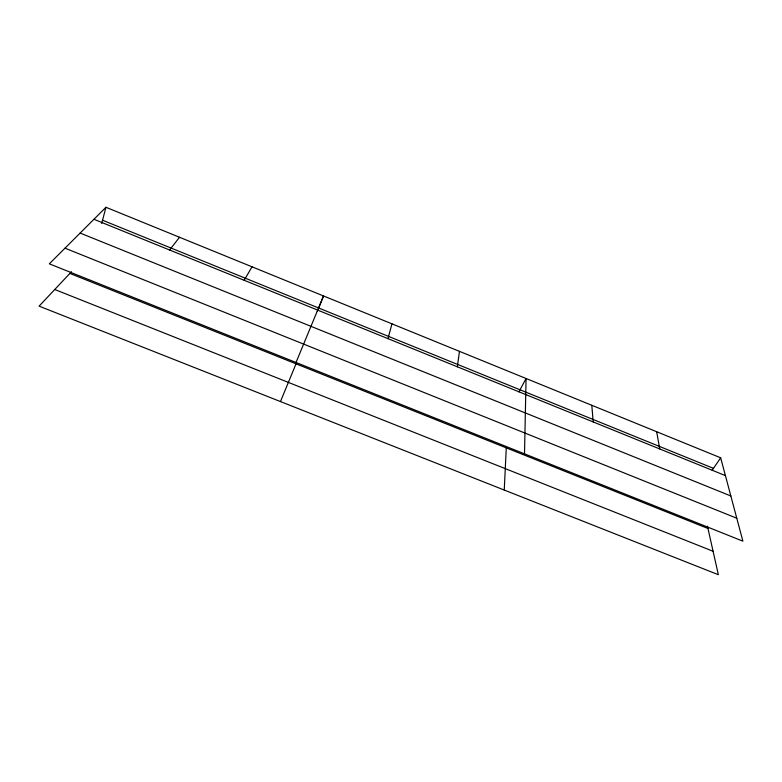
<?xml version="1.0" encoding="UTF-8"?>
<svg xmlns="http://www.w3.org/2000/svg" width="782" height="782" viewBox="0 0 782 782"><rect width="100%" height="100%" fill="white"/><g stroke="black" fill="none" stroke-linecap="round" stroke-linejoin="round"><path stroke-width="1.17" d="M524.507 453.843L526.071 378.498L518.906 391.87M504.243 490.05L506.277 447.871M457.333 366.797L459.464 351.353M101.68 223.505L105.961 207.289L720.662 457.802L742.9 541.173L49.315 263.827L105.961 207.289M387.989 338.655L391.948 323.836M317.375 311.363L323.513 295.948L296.026 362.477M280.474 401.567L296.026 363.825M244.17 280.279L252.029 266.809M712.148 470.314L720.662 457.802M169.606 250.005L179.518 237.259M71.504 271.696L39.1 306.133L718.355 574.711L707.446 526.178M54.75 289.506L713.086 551.261M69.881 273.426L707.964 528.495M65.004 248.177L736.781 518.222M93.938 219.292L725.413 475.612M80.135 233.065L730.838 495.974M102.54 220.221L713.477 468.359M656.655 431.723L659.754 448.966M591.798 405.291L593.206 421.948"/></g></svg>
